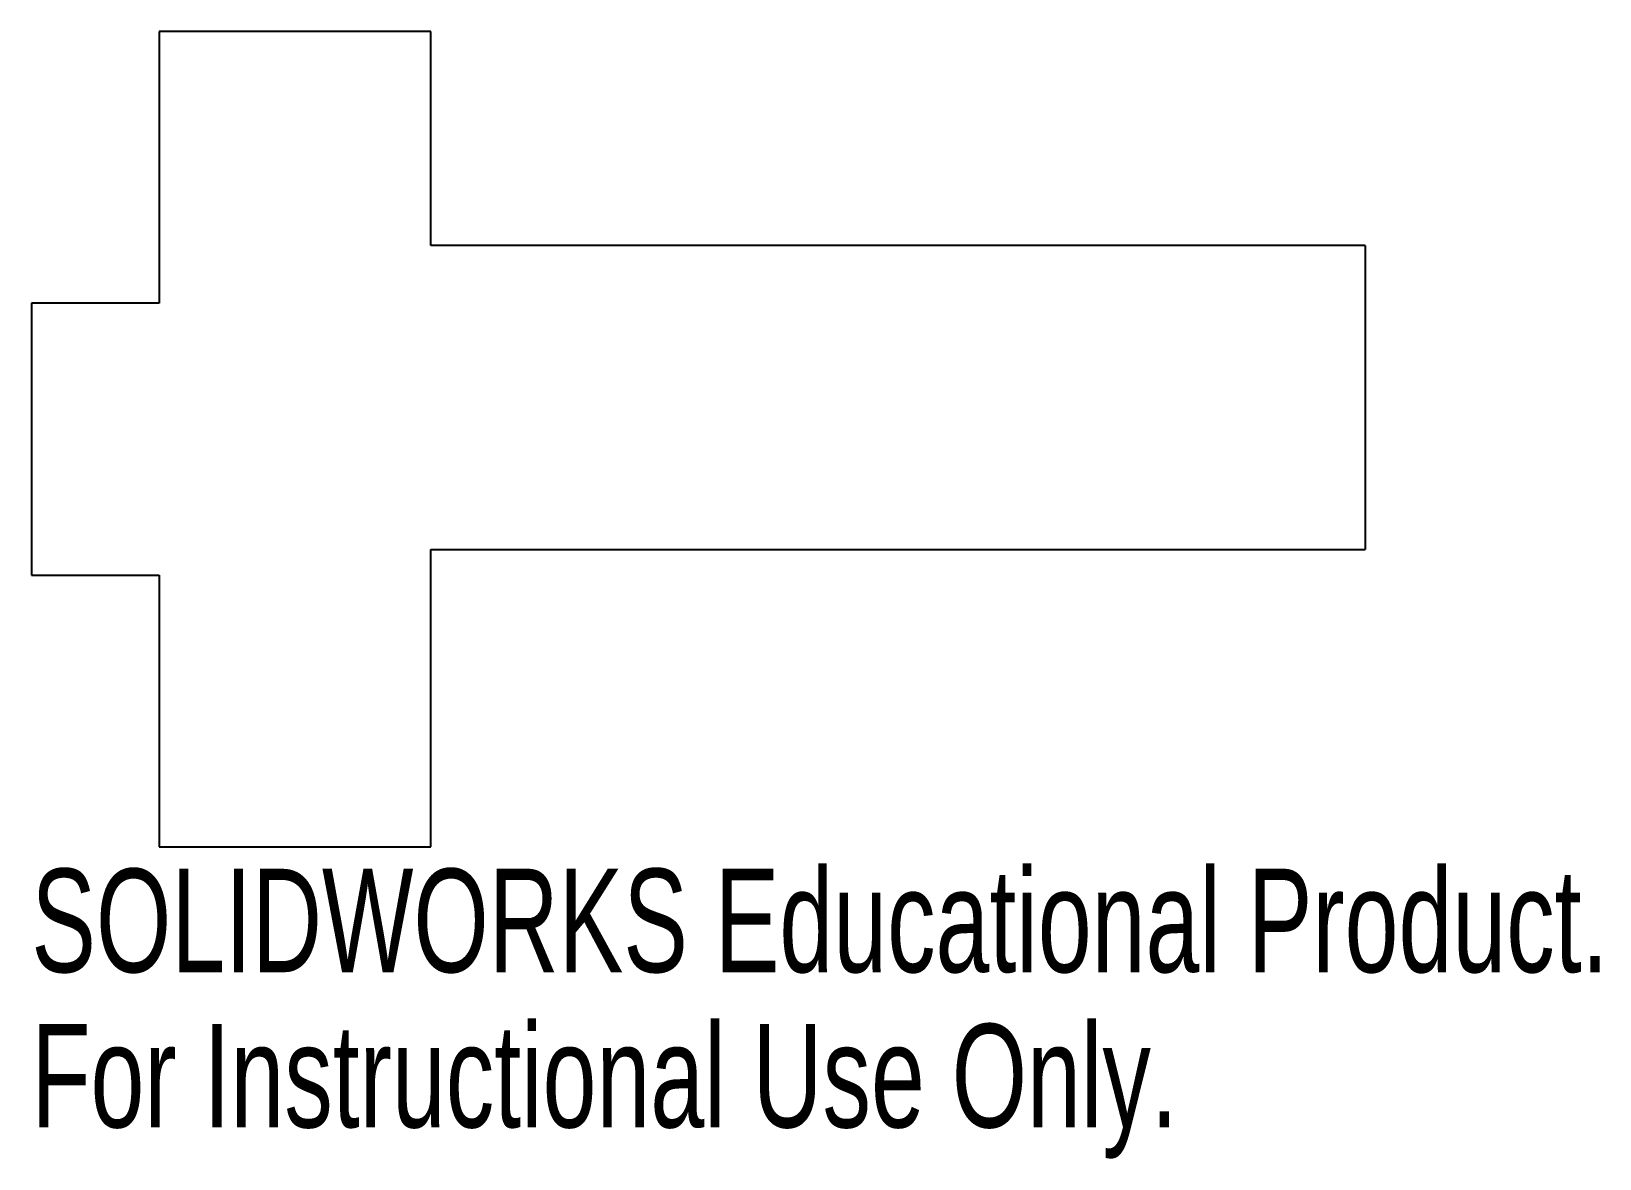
# Model space of a CAD drawing. Header units: inches. Extents: x -0.23 to 2.65, y -0.57 to 1.5.
import ezdxf

# ---------------------------------------------------------------- set-up
doc = ezdxf.new("R2010")
doc.units = ezdxf.units.IN
doc.header["$MEASUREMENT"] = 0
doc.styles.add('SLDTEXTSTYLE0', font='TXT', dxfattribs={"width": 0.7})

msp = doc.modelspace()

# ---------------------------------------------------------------- linework, layer by layer
at = {"color": 7, "linetype": 'Continuous', "lineweight": 25}
for p, q in [((0, 1.5), (0, 1)), ((0.5, 1.5), (0, 1.5)), ((0.5, 1.1063), (0.5, 1.5)), ((2.218, 1.1063), (0.5, 1.1063)), ((2.218, 1.1063), (2.218, 0.5472)), ((-0.235, 1), (-0.235, 0.5)), ((0, 1), (-0.235, 1)), ((0.5, 0.5472), (2.218, 0.5472)), ((0.5, 0), (0.5, 0.5472)), ((-0.235, 0.5), (0, 0.5)), ((0, 0.5), (0, 0)), ((0, 0), (0.5, 0))]:
    msp.add_line(p, q, dxfattribs=at)

# ---------------------------------------------------------------- texts
at = {"color": 7, "linetype": 'Continuous', "char_height": 0.1903, "attachment_point": 1, "style": 'SLDTEXTSTYLE0'}
for s, insert in [('SOLIDWORKS Educational Product.', (-0.235, -0.0401)), ('For Instructional Use Only.', (-0.235, -0.3256))]:
    msp.add_mtext(s, dxfattribs=dict(at, insert=insert))

doc.saveas('drawing.dxf')
